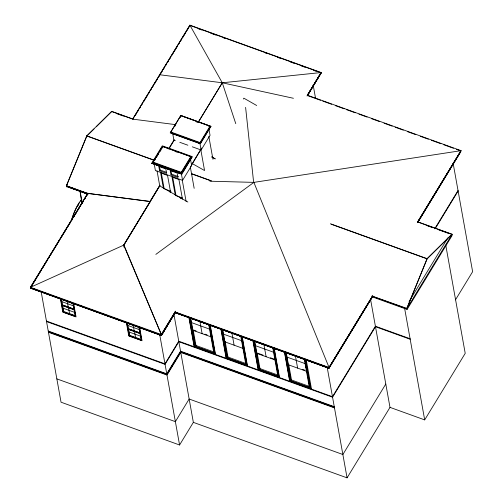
<?xml version="1.0" encoding="UTF-8"?>
<svg xmlns="http://www.w3.org/2000/svg" width="503" height="503" viewBox="0 0 503 503"><rect width="100%" height="100%" fill="white"/><g stroke="black" fill="none" stroke-linecap="round" stroke-linejoin="round"><path stroke-width="0.75" d="M87.547 193.8L66.761 186.223L66.641 186.94L66.421 185.726L86.799 135.848L111.754 111.389L133.157 119.117M94.036 128.95L86.83 136.017L66.453 185.896L87.855 193.624M417.339 221.697L452.034 234.216L427.085 258.68L406.732 308.729L372.038 296.204M406.732 308.729L427.11 258.85L452.034 234.216M87.855 193.077L30.463 287.314L161.337 334.552L175.503 311.143M307.019 95.954L321.178 72.545L189.87 25.15L132.635 119.117L175.918 124.687M198.283 122.248L222.269 82.788L321.178 72.545L307.427 95.186M59.511 240.032L30.463 287.314L123.7 245.143L160.08 185.198M66.949 185.167L67.666 183.991M88.006 193.818L66.522 186.292L87.704 193.938L86.491 195.937M88.063 194.145L66.761 186.223M87.447 193.315L149.944 201.552L159.734 185.469M132.779 119.136L189.883 25.383M30.369 287.666L161.513 335.306L30.425 287.986L87.648 193.611L87.704 193.938M135.288 115.445L136.508 113.433M137.325 112.094L138.143 110.754M139.362 108.749L140.589 106.737M141.815 104.731L142.626 103.392M143.852 101.38L145.071 99.374M145.889 98.035L147.524 95.356M148.335 94.011L149.152 92.671M150.378 90.666L151.196 89.327M152.415 87.315L153.641 85.309M154.452 83.97L156.087 81.291M156.905 79.952L157.716 78.613M158.942 76.601L159.759 75.261M160.979 73.256L162.205 71.244M163.431 69.238L164.651 67.226M165.468 65.887L166.286 64.547M167.505 62.542L168.731 60.53M169.549 59.191L170.769 57.179M171.995 55.173L173.214 53.161M174.032 51.822L177.295 46.465M178.521 44.459L179.332 43.12M180.558 41.108L181.784 39.102M182.595 37.763L185.859 32.406M187.085 30.394L188.311 28.382M189.122 27.043L189.939 25.703M31.645 285.987L32.865 283.988M33.676 282.655L36.926 277.316M37.738 275.984L38.957 273.984M39.768 272.645L41.397 269.979M42.208 268.646L45.459 263.308M46.27 261.975L47.081 260.642M48.301 258.643L49.52 256.637M50.331 255.304L51.551 253.305M52.771 251.305L53.991 249.299M54.802 247.966L58.052 242.628M58.864 241.295L60.083 239.296M60.894 237.963L62.517 235.291M63.334 233.958L66.585 228.62M67.396 227.287L70.646 221.955M71.457 220.616L72.677 218.616M73.897 216.617L75.11 214.618M75.928 213.278L79.178 207.946M79.99 206.614L81.209 204.608M82.02 203.275L83.643 200.609M84.454 199.276L85.271 197.937M30.608 288.056L31.494 286.609M30.859 288.32L161.375 335.576L175.258 312.332L161.375 335.576M61.624 299.744L62.328 305.51L74.035 309.735L74.287 309.314L62.586 305.088M151.717 163.274L162.299 145.813L192.429 156.691L181.841 174.151L151.717 163.274L181.841 174.151M180.803 115.476L170.215 132.905L200.395 143.801L210.983 126.372L180.803 115.476L210.99 126.404M200.213 143.525L171.02 132.987L170.844 132.019L180.803 115.665L209.996 126.203L210.172 127.177L200.615 142.871M162.538 146.411L152.466 163.035L181.602 173.554L191.681 156.93M174.547 126.781L175.34 125.436M180.124 117.62L180.917 116.281M153.27 163.117L153.101 162.142L162.676 146.423L190.826 156.584L191.002 157.558M154.402 160.765L155.597 158.803M156.395 157.489L157.194 156.181M157.992 154.874L158.791 153.56M159.985 151.598L161.186 149.63M161.979 148.322L162.777 147.008M72.966 303.806L75.186 316.129L63.485 311.91L62.699 305.717M68.157 307.496L67.477 301.857M68.182 307.622L68.439 307.201M168.562 148.926L174.17 139.721M169.033 148.674L174.239 140.13M159.614 170.857L158.816 166.424L165.827 168.958L166.625 173.384L159.614 170.857L160.124 170.014L159.457 166.323M198.471 121.871L222.269 82.788L189.87 25.15M124.096 247.363L123.7 245.143L150.303 201.458L87.667 193.391M171.033 174.975L170.234 170.548L177.144 173.045L177.943 177.471L171.033 174.975L171.542 174.139L170.875 170.448M177.817 171.976L181.426 173.277L181.25 172.309L190.826 156.584M190.933 157.169L181.357 172.894L153.201 162.733M170.957 132.635L200.156 143.204L200.037 142.556L209.996 126.203M182.224 171.969L185.814 166.072M186.613 164.764L187.808 162.796M188.606 161.488L190.203 158.866M182.677 171.636L183.476 170.328M186.67 165.085L187.468 163.777M188.663 161.809L189.864 159.847M200.156 143.204L210.109 126.819L208.651 126.291M169.19 191.662L170.586 192.133M182.872 171.888L190.134 159.967M190.939 158.64L191.75 157.313M191.272 165.147L201.684 148.052L190.549 166.864L190.474 166.462M154.214 163.934L155.402 170.548L182.564 180.351L191.63 165.468L190.442 158.854M192.291 146.813L201.118 150.001L210.053 135.326L208.996 129.453M180.351 198.232L182.457 198.93M243.351 99.022L243.867 98.186L256.687 105.511M127.492 322.907L128.315 329.327L140.016 333.552M129.724 335.306L141.425 339.531L141.167 339.953L129.466 335.727L128.573 328.905L140.274 333.131M134.144 331.314L133.345 325.02M134.169 331.439L134.42 331.018L135.571 337.419M253.675 182.69L245.602 107.378M123.7 245.143L161.337 334.552L175.119 311.929L329.056 367.492L253.87 182.375L209.908 181.212M173.045 315.884L161.394 335.438L30.677 287.949L161.582 335.205M173.856 314.557L175.069 312.564M321.178 72.545L307.402 95.218L461.113 150.661L417.653 222.018M307.66 94.96L320.757 73.708M161.394 335.438L175.22 312.734M307.459 95.545L321.096 72.746L190.618 25.647M307.723 95.287L320.631 73.664M208.802 324.995L213.838 352.968L195.466 346.334L195.975 345.498L193.171 329.893M243.289 348.497L224.916 341.864L225.174 341.443L227.978 357.048L227.469 357.891L245.841 364.518L240.805 336.545M41.158 291.702L61.045 402.205L179.571 444.992L193.353 422.363L173.887 314.174M275.292 360.047L256.92 353.414L257.171 352.999L259.982 368.605L259.473 369.441L277.845 376.074L272.808 348.095M306.811 371.428L288.439 364.794L288.691 364.373L291.501 379.979L290.992 380.815L309.364 387.448L304.189 358.714M328.138 367.737L175.163 312.52L328.937 368.328L328.817 367.762L372.49 296.047M417.591 221.942L460.842 150.919L417.754 222.081M328.755 368.039L372.786 295.689M328.78 368.165L372.478 296.493M372.415 296.77L328.905 368.209L175.069 312.677M417.88 222.112L460.805 151.403M328.937 368.328L372.421 296.933L407.109 309.42L452.09 235.561L451.914 234.593L406.933 308.446L407.109 309.42M417.811 222.401L460.691 151.824M434.73 228.79L458.032 190.53M435.227 228.626L458.12 191.033M409.084 301.517L447.764 237.969M385.795 384.028L342.87 454.511L189.153 399.024L175.371 421.652L56.845 378.872M193.353 422.363L347.07 477.85L389.995 407.367L370.529 299.184M455.46 299.87L472.631 271.683L453.165 163.488M389.995 407.367L424.689 419.892L465.218 353.339L445.752 245.156M60.329 238.699L72.602 218.717M73.419 217.384L74.237 216.051M75.469 214.058L76.695 212.059M77.921 210.059L79.147 208.06M79.964 206.727L80.782 205.4M82.014 203.401L83.24 201.401M84.466 199.402L85.284 198.069M86.51 196.076L87.742 194.076M460.025 150.831L460.402 150.403M96.255 126.781L111.754 111.389M155.848 254.386L253.87 182.375L461.113 150.661M159.665 74.74L222.269 82.788L293.425 98.28M198.251 28.709L201.929 30.035M210.763 33.223L215.913 35.084M223.275 37.738L225.482 38.536M265.219 52.878L267.433 53.676M277.731 57.399L281.416 58.725M290.244 61.913L293.922 63.24M301.284 65.899L304.963 67.226M313.797 70.414L316.003 71.212M319.682 72.539L321.153 73.067M321.008 73.306L320.851 73.551M307.251 95.482L320.543 100.279M322.756 101.078L331.615 104.272M335.312 105.605L344.171 108.805M346.385 109.604L355.25 112.804M358.941 114.137L367.064 117.067M371.491 118.67L379.614 121.6M384.047 123.197L392.17 126.134M395.125 127.196L403.249 130.132M407.675 131.729L415.799 134.659M420.231 136.263L428.355 139.193M431.304 140.262L440.905 143.726M443.86 144.789L453.461 148.253M456.41 149.322L460.107 150.655M196.239 121.814L198.434 122.606M170.844 132.019L200.037 142.556M171.825 133.075L173.994 133.855M179.785 135.942L186.292 138.294M188.462 139.079L192.077 140.381M197.868 142.468L200.037 143.254M132.056 118.878L111.779 111.559L111.842 111.88M418.32 222.207L452.065 234.385M116.91 113.709L123.424 116.061M426.242 225.35L432.844 227.727M438.71 229.84L448.248 233.273M175.371 140.708L173.9 140.18L172.711 133.565M179.785 142.299L187.877 145.222M162.551 146.474L191.687 156.993M175.05 151.441L177.213 152.22M86.799 135.848L153.968 160.092M191.618 173.686L211.543 180.879M330.383 223.772L427.085 258.68M86.83 136.017L154 160.268M191.643 173.856L210.839 180.784M331.156 224.212L427.11 258.85M153.101 162.142L181.25 172.309M153.993 163.381L157.602 164.682M159.772 165.462L174.208 170.674M154.056 163.701L156.219 164.481M159.828 165.789L163.437 167.09M164.883 167.612L174.264 170.995M176.427 171.781L181.482 173.604M152.522 163.356L181.665 173.875M160.124 170.014L166.43 172.29M171.542 174.139L178.452 176.635M164.858 189.071L171.083 191.322M182.243 197.893L176.019 195.648L172.655 176.949M66.421 185.726L87.824 193.454M372.006 296.034L406.933 308.446M66.83 186.626L87.61 194.127M410.09 338.739L375.395 326.214L332.464 396.697L178.754 341.21L164.971 363.839L46.439 321.052M410.178 339.248L375.483 326.724L332.558 397.207L178.842 341.719L165.059 364.348L46.534 321.562M174.855 312.187L328.817 367.762M175.163 312.407L328.849 367.882M175.314 312.652L328.874 368.083M191.53 322.612L209.902 329.245M223.533 334.168L241.905 340.795M255.537 345.718L273.902 352.351L273.626 350.811M287.05 357.099L305.422 363.726M193.906 330.157L196.107 330.955M204.928 334.137L207.129 334.935M257.907 353.263L263.05 355.118M270.4 357.771L274.078 359.098M302.655 369.416L304.862 370.208M211.285 336.947L192.913 330.314L190.7 317.997M195.975 345.498L214.347 352.131M227.978 357.048L246.351 363.682M259.982 368.605L277.618 374.968M291.501 379.979L309.873 386.612M64.057 299.914L66.251 300.706M135.162 325.579L138.822 326.9L141.167 339.953M61.976 301.699L73.677 305.925M127.963 325.516L139.664 329.742M62.561 304.963L74.268 309.188L74.01 309.603L62.309 305.384M128.548 328.78L140.249 333.005M128.29 329.201L139.997 333.426M63.152 308.226L74.853 312.451M129.133 332.043L140.84 336.268L141.073 337.576M334.262 406.682L180.546 351.195L166.763 373.823L48.238 331.037M334.338 407.09L180.621 351.603L166.839 374.232L48.313 331.446M334.407 407.493L180.69 352.006L166.914 374.634L48.382 331.848M334.482 407.895L180.766 352.414L166.983 375.037L48.458 332.257M63.736 311.489L75.437 315.714M192.322 163.62L204.551 170.542L200.779 149.567M211.857 156.917L215.246 158.841M211.713 156.949L215.089 158.873M161.337 334.552L123.927 245.068L159.715 185.903L187.858 202.024M222.269 82.788L235.769 123.656M404.525 307.836L424.689 419.892M313.168 85.032L315.494 97.966M327.183 367.341L347.07 477.85M306.27 360.016L311.508 389.133M305.422 359.117L310.741 388.706L289.898 381.18L284.579 351.597M304.774 359.387L309.911 387.951L290.552 380.966L285.415 352.402M305.837 366.039L306.12 367.574M295.406 355.791L297.625 368.108M286.22 352.477L288.439 364.794M285.817 352.087L290.992 380.815M284.447 352.138L289.684 381.255M274.261 348.466L279.498 377.577M274.034 348.497L279.222 377.325L258.385 369.806L253.198 340.977M273.255 348.013L278.398 376.571L259.032 369.586L253.896 341.021M274.6 356.199L274.877 357.74M264.025 345.184L266.106 356.734M254.7 341.097L256.92 353.414M254.436 341.462L259.473 369.441M252.927 340.764L258.165 369.875M208.82 136.363L212.958 159.363M242.257 336.909L247.495 366.027M242.031 336.947L247.218 365.775L226.381 358.255L221.194 329.427M241.251 336.463L246.395 365.021L227.035 358.035L221.892 329.471M242.459 343.876L242.735 345.416M199.93 143.393L201.118 150.001M231.883 332.867L234.102 345.177M222.697 329.547L224.916 341.864M222.433 329.911L227.469 357.891M220.786 328.446L226.161 358.325M190.379 167.329L194.164 188.342M210.254 325.359L215.491 354.477M210.034 325.397L215.221 354.225L194.378 346.699L189.191 317.871M209.254 324.907L214.391 353.471L195.026 346.485L189.889 317.921M209.21 325.397L209.487 326.937M210.732 333.866L211.009 335.407M181.243 173.007L182.564 180.351M182.224 179.929L186.091 201.389M182.426 198.981L178.923 179.533L172.007 177.037L175.371 195.736M199.886 321.31L202.099 333.627M170.574 192.159L167.562 175.428L160.652 172.931L163.387 188.141M190.297 317.607L195.466 346.334M188.782 316.89L194.158 346.774M161.3 172.856L164.173 188.826M157.037 170.819L159.753 185.928M159.69 334.482L179.571 444.992M139.633 327.409L142.028 340.732L128.787 335.954L126.391 322.63M139.318 327.535L141.626 340.368L129.108 335.847L126.8 323.014M139.897 331.049L140.136 332.351M140.387 333.759L140.614 335.017M127.121 322.675L129.466 335.727M80.059 191.046L82.285 203.407M79.971 190.807L81.882 203.275M73.645 303.592L76.047 316.915L62.806 312.137L60.404 298.813M73.331 303.711L75.639 316.544L63.12 312.03L60.813 299.197M68.553 307.83L69.59 313.602M61.133 298.857L63.485 311.91M77.361 206.739A23.314 7.998 -70.2 0 1 78.355 204.985M71.476 220.333A23.773 8.155 -70.2 0 1 81.429 199.66M71.539 220.735A23.314 7.998 -70.2 0 1 79.656 202.344M80.511 201.15A23.314 7.998 -70.2 0 1 81.807 199.553"/></g></svg>
